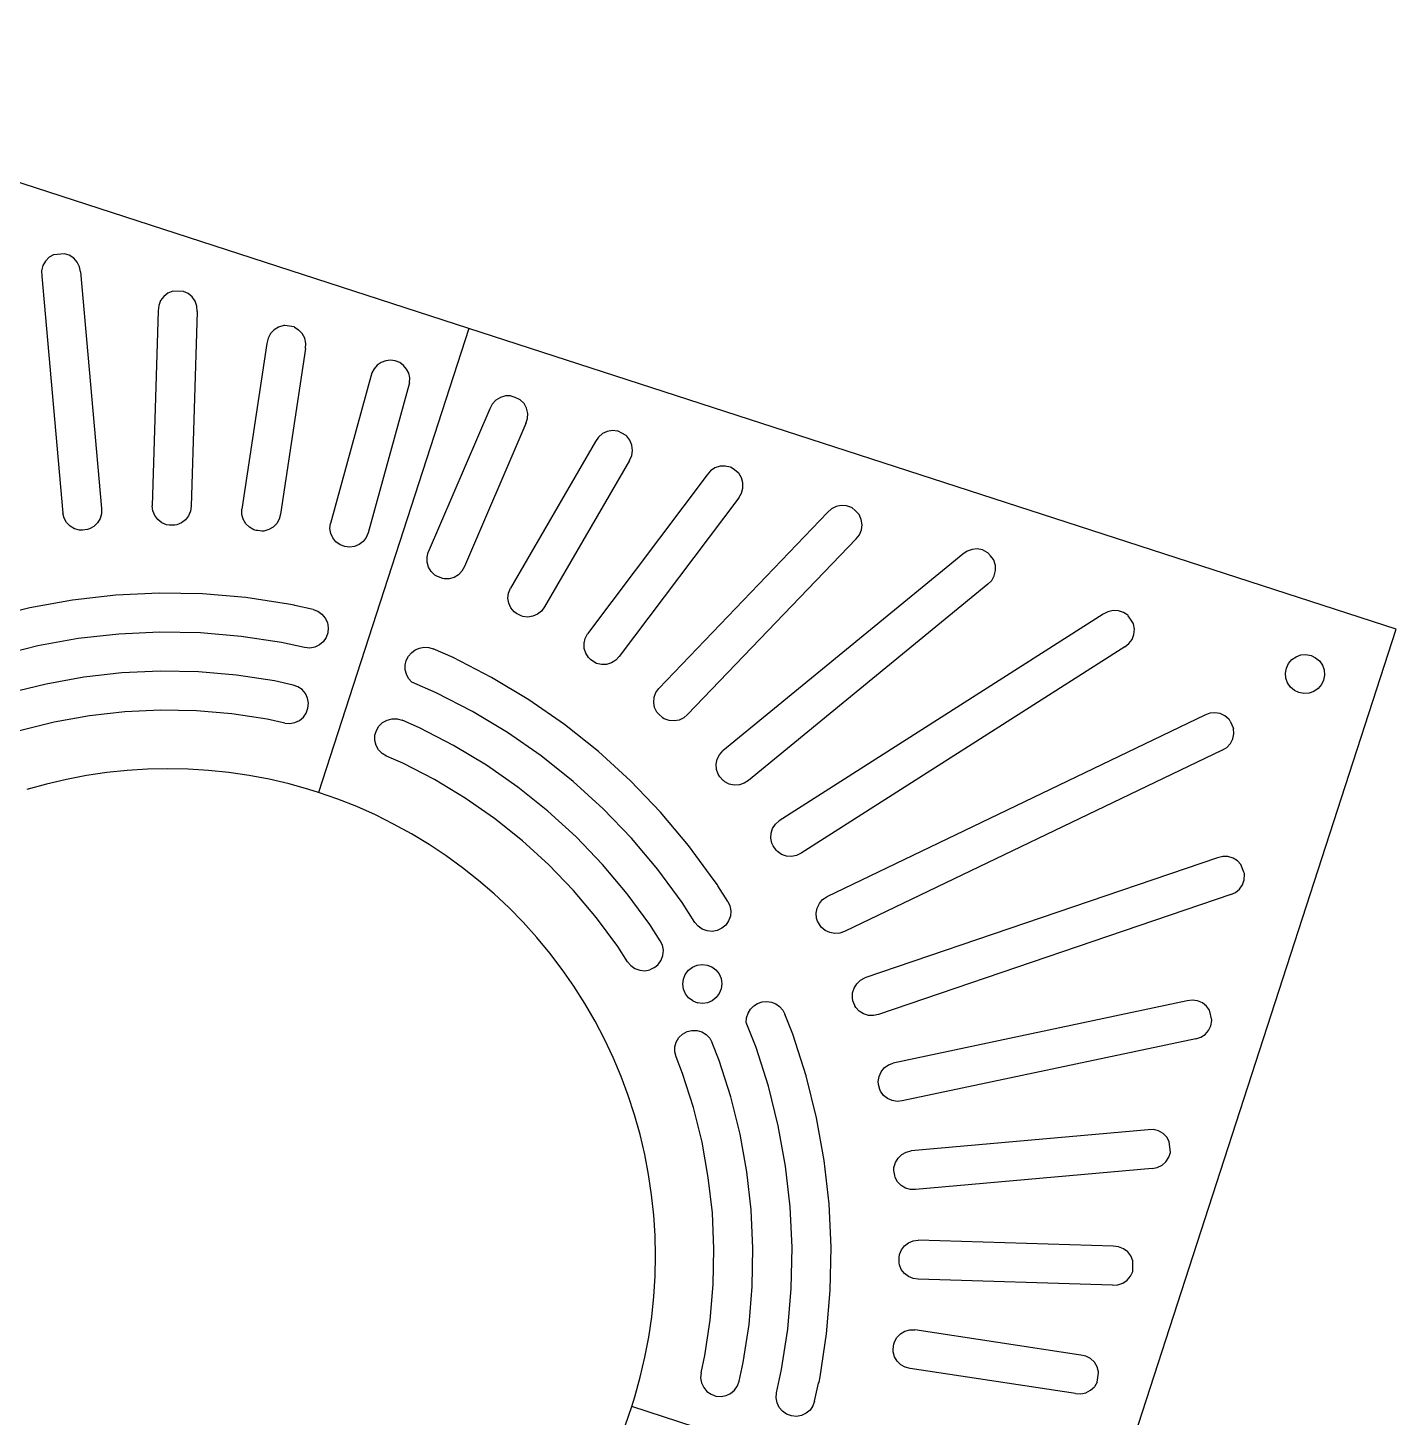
# Model space of a CAD drawing. Extents: x -2918 to -212, y 225 to 5715.
# Drawn here: x -2383.511 to -2382.458, y 389.74 to 390.809 of the extents above; entities that cross this region are included whole.
import ezdxf

# ---------------------------------------------------------------- set-up
doc = ezdxf.new("R2010")
doc.units = 0
doc.layers.get('0').update_dxf_attribs({"linetype": 'CONTINUOUS'})
doc.layers.add('ДВ_ГП_П_МАФ', color=20, linetype='CONTINUOUS')

# ---------------------------------------------------------------- blocks, each defined once
blk = doc.blocks.new('*U45')
at = {"color": 150}
for p, q in [((0, 500), (-500, 500)), ((500, 500), (0, 500)), ((0, 500), (0, 249.95)), ((500, 0), (500, 500)), ((-214.21, 470.22), (-215.92, 468.37)), ((-209.1, 472.54), (-214.21, 470.22)), ((-206.48, 472.56), (-209.1, 472.54)), ((-203.86, 471.87), (-206.48, 472.56)), ((-201.53, 470.5), (-203.86, 471.87)), ((-199.65, 468.55), (-201.53, 470.5)), ((-150.37, 471.37), (-152.38, 469.66)), ((-145.07, 472.97), (-150.37, 471.37)), ((-142.5, 472.69), (-145.07, 472.97)), ((-139.99, 471.69), (-142.5, 472.69)), ((-137.84, 470.05), (-139.99, 471.69)), ((-93, 470.66), (-94.77, 468.62)), ((-90.74, 472.16), (-93, 470.66)), ((-90.4, 472.27), (-90.74, 472.16)), ((-90.23, 472.31), (-90.4, 472.27)), ((-85.47, 473.11), (-90.23, 472.31)), ((-85.47, 473.11), (-82.83, 472.5)), ((-80.46, 471.21), (-82.83, 472.5)), ((-78.52, 469.32), (-80.46, 471.21)), ((-35.41, 471.12), (-37.33, 469.6)), ((-33.18, 472.14), (-35.41, 471.12)), ((-30.77, 472.58), (-33.18, 472.14)), ((-28.33, 472.42), (-30.77, 472.58)), ((-25.99, 471.68), (-28.33, 472.42)), ((-23.91, 470.4), (-25.99, 471.68)), ((-22.19, 468.65), (-23.91, 470.4)), ((26.28, 471.38), (24.54, 469.31)), ((28.51, 472.91), (26.28, 471.38)), ((31.07, 473.78), (28.51, 472.91)), ((31.42, 473.8), (31.07, 473.78)), ((33.52, 473.72), (31.42, 473.8)), ((35.97, 473.47), (33.52, 473.72)), ((36.41, 473.37), (35.97, 473.47)), ((38.81, 472.11), (36.41, 473.37)), ((40.78, 470.26), (38.81, 472.11)), ((42.18, 467.95), (40.78, 470.26)), ((83.79, 471.72), (81.81, 469.88)), ((86.18, 472.98), (83.79, 471.72)), ((88.83, 473.54), (86.18, 472.98)), ((89.18, 473.52), (88.83, 473.54)), ((91.25, 473.19), (89.18, 473.52)), ((93.66, 472.64), (91.25, 473.19)), ((94.09, 472.49), (93.66, 472.64)), ((96.31, 470.96), (94.09, 472.49)), ((98.05, 468.88), (96.31, 470.96)), ((142.15, 470.95), (140.48, 468.82)), ((144.33, 472.55), (142.15, 470.95)), ((146.86, 473.5), (144.33, 472.55)), ((149.56, 473.75), (146.86, 473.5)), ((149.91, 473.68), (149.56, 473.75)), ((151.92, 473.11), (149.91, 473.68)), ((154.25, 472.28), (151.92, 473.11)), ((154.65, 472.08), (154.25, 472.28)), ((156.68, 470.29), (154.65, 472.08)), ((158.16, 468.02), (156.68, 470.29)), ((207.34, 471.33), (205.42, 469.42)), ((209.69, 472.66), (207.34, 471.33)), ((212.32, 473.31), (209.69, 472.66)), ((215.02, 473.23), (212.32, 473.31)), ((215.36, 473.12), (215.02, 473.23)), ((217.29, 472.31), (215.36, 473.12)), ((219.5, 471.21), (217.29, 472.31)), ((219.88, 470.96), (219.5, 471.21)), ((221.68, 468.95), (219.88, 470.96)), ((278.31, 470.18), (276.71, 468)), ((280.44, 471.85), (278.31, 470.18)), ((282.94, 472.88), (280.44, 471.85)), ((285.62, 473.21), (282.94, 472.88)), ((288.3, 472.81), (285.62, 473.21)), ((288.62, 472.67), (288.3, 472.81)), ((290.44, 471.63), (288.62, 472.67)), ((292.51, 470.28), (290.44, 471.63)), ((292.85, 469.99), (292.51, 470.28)), ((453.92, 468.72), (455.51, 470.79)), ((455.51, 470.79), (457.58, 472.38)), ((457.58, 472.38), (459.99, 473.38)), ((459.99, 473.38), (462.58, 473.72)), ((462.58, 473.72), (465.16, 473.38)), ((465.16, 473.38), (467.58, 472.38)), ((467.58, 472.38), (469.65, 470.79)), ((469.65, 470.79), (471.24, 468.72)), ((-217.16, 465.97), (-217.7, 463.32)), ((-217.7, 463.32), (-217.52, 460.62)), ((-215.92, 468.37), (-217.16, 465.97)), ((-198.36, 466.18), (-199.65, 468.55)), ((-198.36, 466.18), (-150.66, 354.08)), ((-154.75, 464.85), (-154.89, 462.15)), ((-153.89, 467.42), (-154.75, 464.85)), ((-152.38, 469.66), (-153.89, 467.42)), ((-136.2, 467.9), (-137.84, 470.05)), ((-135.21, 465.38), (-136.2, 467.9)), ((-135.21, 465.38), (-107.36, 369.52)), ((-95.93, 466.18), (-96.39, 463.51)), ((-96.39, 463.51), (-96.13, 460.82)), ((-94.77, 468.62), (-95.93, 466.18)), ((-77.15, 466.99), (-78.52, 469.32)), ((-76.46, 464.37), (-77.15, 466.99)), ((-76.46, 464.37), (-62.52, 379.69)), ((-39.81, 465.42), (-40.22, 463)), ((-38.83, 467.66), (-39.81, 465.42)), ((-37.33, 469.6), (-38.83, 467.66)), ((-20.96, 466.53), (-22.19, 468.65)), ((-20.27, 464.18), (-20.96, 466.53)), ((-20.27, 464.18), (-16.78, 384.44)), ((22.99, 464.18), (15.6, 384.48)), ((23.42, 466.85), (22.99, 464.18)), ((24.54, 469.31), (23.42, 466.85)), ((42.91, 465.34), (42.18, 467.95)), ((42.92, 462.64), (42.91, 465.34)), ((79.67, 464.96), (61.35, 379.88)), ((80.4, 467.57), (79.67, 464.96)), ((81.81, 469.88), (80.4, 467.57)), ((99.16, 466.42), (98.05, 468.88)), ((99.58, 463.75), (99.16, 466.42)), ((99.26, 461.06), (99.58, 463.75)), ((139.44, 466.33), (106.22, 369.85)), ((140.48, 468.82), (139.44, 466.33)), ((204.09, 467.07), (149.57, 354.54)), ((158.97, 465.45), (158.16, 468.02)), ((159.06, 462.74), (158.97, 465.45)), ((276.71, 468), (190.79, 334.17)), ((205.42, 469.42), (204.09, 467.07)), ((222.88, 466.52), (221.68, 468.95)), ((223.38, 463.86), (222.88, 466.52)), ((223.15, 461.17), (223.38, 463.86)), ((294.4, 467.77), (292.85, 469.99)), ((295.3, 465.22), (294.4, 467.77)), ((295.48, 462.52), (295.3, 465.22)), ((358.91, 464.33), (356.6, 462.93)), ((361.52, 465.06), (358.91, 464.33)), ((364.22, 465.07), (361.52, 465.06)), ((366.83, 464.35), (364.22, 465.07)), ((367.13, 464.17), (366.83, 464.35)), ((368.82, 462.93), (367.13, 464.17)), ((452.58, 463.72), (452.92, 466.31)), ((452.92, 461.14), (452.58, 463.72)), ((452.92, 466.31), (453.92, 468.72)), ((471.24, 468.72), (472.24, 466.31)), ((472.24, 466.31), (472.58, 463.72)), ((472.58, 463.72), (472.24, 461.14)), ((-217.52, 460.62), (-216.63, 458.07)), ((-216.63, 458.07), (-168.84, 345.78)), ((-154.89, 462.15), (-154.31, 459.51)), ((-154.31, 459.51), (-126.4, 363.45)), ((-96.13, 460.82), (-82.15, 375.93)), ((-40.22, 463), (-36.72, 383.04)), ((42.92, 462.64), (35.54, 383.16)), ((99.26, 461.06), (80.99, 376.18)), ((158.43, 460.11), (125.28, 363.84)), ((158.43, 460.11), (159.06, 462.74)), ((222.2, 458.63), (167.78, 346.3)), ((293.69, 457.47), (207.89, 323.82)), ((222.2, 458.63), (223.15, 461.17)), ((354.75, 460.96), (229.28, 309.03)), ((293.69, 457.47), (294.93, 459.87)), ((294.93, 459.87), (295.48, 462.52)), ((356.6, 462.93), (354.75, 460.96)), ((370.7, 461.33), (368.82, 462.93)), ((371.01, 461.01), (370.7, 461.33)), ((372.29, 458.62), (371.01, 461.01)), ((372.87, 455.98), (372.29, 458.62)), ((372.73, 453.28), (372.87, 455.98)), ((453.92, 458.72), (452.92, 461.14)), ((455.51, 456.65), (453.92, 458.72)), ((457.58, 455.06), (455.51, 456.65)), ((469.65, 456.65), (467.58, 455.06)), ((471.24, 458.72), (469.65, 456.65)), ((472.24, 461.14), (471.24, 458.72)), ((370.35, 448.47), (371.87, 450.71)), ((371.87, 450.71), (372.73, 453.28)), ((459.99, 454.06), (457.58, 455.06)), ((462.58, 453.72), (459.99, 454.06)), ((465.16, 454.06), (462.58, 453.72)), ((467.58, 455.06), (465.16, 454.06)), ((370.35, 448.47), (245.02, 296.71)), ((420.23, 427.77), (264.51, 279.48)), ((422.3, 429.51), (420.23, 427.77)), ((424.77, 430.62), (422.3, 429.51)), ((427.44, 431.04), (424.77, 430.62)), ((430.13, 430.72), (427.44, 431.04)), ((432.63, 429.7), (430.13, 430.72)), ((432.91, 429.48), (432.63, 429.7)), ((433.55, 428.89), (432.91, 429.48)), ((433.55, 428.89), (436.39, 425.88)), ((437.36, 423.36), (436.39, 425.88)), ((437.16, 418), (437.63, 420.66)), ((437.63, 420.66), (437.36, 423.36)), ((434.23, 413.51), (278.66, 265.37)), ((434.23, 413.51), (436, 415.56)), ((436, 415.56), (437.16, 418)), ((-62.52, 379.69), (-62.36, 377.09)), ((-36.15, 380.54), (-36.72, 383.04)), ((-34.96, 378.27), (-36.15, 380.54)), ((-33.23, 376.37), (-34.96, 378.27)), ((-17.87, 379.46), (-19.31, 377.34)), ((-17, 381.88), (-17.87, 379.46)), ((-16.78, 384.44), (-17, 381.88)), ((15.77, 381.88), (15.6, 384.48)), ((16.61, 379.41), (15.77, 381.88)), ((18.05, 377.24), (16.61, 379.41)), ((33.88, 378.26), (32.16, 376.3)), ((35.03, 380.6), (33.88, 378.26)), ((35.54, 383.16), (35.03, 380.6)), ((61.2, 377.27), (61.35, 379.88)), ((-81.33, 373.45), (-82.15, 375.93)), ((-79.89, 371.27), (-81.33, 373.45)), ((-77.94, 369.54), (-79.89, 371.27)), ((-64.06, 372.2), (-65.8, 370.25)), ((-62.89, 374.53), (-64.06, 372.2)), ((-62.36, 377.09), (-62.89, 374.53)), ((-31.08, 374.98), (-33.23, 376.37)), ((-28.64, 374.18), (-31.08, 374.98)), ((-26.08, 374.03), (-28.64, 374.18)), ((-23.56, 374.53), (-26.08, 374.03)), ((-21.25, 375.66), (-23.56, 374.53)), ((-19.31, 377.34), (-21.25, 375.66)), ((20.01, 375.52), (18.05, 377.24)), ((22.35, 374.36), (20.01, 375.52)), ((23.86, 374.06), (22.35, 374.36)), ((26.48, 373.96), (23.86, 374.06)), ((26.53, 373.95), (26.48, 373.96)), ((27.51, 374.02), (26.53, 373.95)), ((29.98, 374.85), (27.51, 374.02)), ((32.16, 376.3), (29.98, 374.85)), ((61.74, 374.72), (61.2, 377.27)), ((62.92, 372.39), (61.74, 374.72)), ((64.66, 370.45), (62.92, 372.39)), ((66.84, 369.02), (64.66, 370.45)), ((78.75, 371.52), (76.81, 369.78)), ((80.18, 373.7), (78.75, 371.52)), ((80.99, 376.18), (80.18, 373.7)), ((-125.29, 361.09), (-126.4, 363.45)), ((-107.11, 364.36), (-108, 361.9)), ((-107.36, 369.52), (-106.89, 366.96)), ((-106.89, 366.96), (-107.11, 364.36)), ((-75.61, 368.37), (-77.94, 369.54)), ((-73.06, 367.84), (-75.61, 368.37)), ((-71.85, 367.91), (-73.06, 367.84)), ((-70.9, 368.07), (-71.85, 367.91)), ((-68.96, 368.5), (-70.9, 368.07)), ((-68.91, 368.51), (-68.96, 368.5)), ((-67.98, 368.82), (-68.91, 368.51)), ((-65.8, 370.25), (-67.98, 368.82)), ((68.3, 368.54), (66.84, 369.02)), ((70.89, 368.13), (68.3, 368.54)), ((70.95, 368.12), (70.89, 368.13)), ((71.93, 368.07), (70.95, 368.12)), ((74.48, 368.6), (71.93, 368.07)), ((76.81, 369.78), (74.48, 368.6)), ((105.76, 367.28), (106.22, 369.85)), ((105.99, 364.68), (105.76, 367.28)), ((106.88, 362.23), (105.99, 364.68)), ((125.28, 363.84), (124.18, 361.47)), ((-123.6, 359.09), (-125.29, 361.09)), ((-121.46, 357.61), (-123.6, 359.09)), ((-119.01, 356.72), (-121.46, 357.61)), ((-116.41, 356.5), (-119.01, 356.72)), ((-114.9, 356.78), (-116.41, 356.5)), ((-112.42, 357.64), (-114.9, 356.78)), ((-112.37, 357.66), (-112.42, 357.64)), ((-111.48, 358.08), (-112.37, 357.66)), ((-109.49, 359.76), (-111.48, 358.08)), ((-108, 361.9), (-109.49, 359.76)), ((108.38, 360.09), (106.88, 362.23)), ((110.38, 358.42), (108.38, 360.09)), ((111.77, 357.77), (110.38, 358.42)), ((114.29, 357.05), (111.77, 357.77)), ((114.34, 357.03), (114.29, 357.05)), ((115.31, 356.86), (114.34, 357.03)), ((117.91, 357.09), (115.31, 356.86)), ((120.36, 357.98), (117.91, 357.09)), ((122.5, 359.48), (120.36, 357.98)), ((124.18, 361.47), (122.5, 359.48)), ((449.02, 360.24), (295.95, 245.93)), ((451.29, 361.71), (449.02, 360.24)), ((453.86, 362.53), (451.29, 361.71)), ((456.57, 362.62), (453.86, 362.53)), ((459.2, 361.99), (456.57, 362.62)), ((461.46, 360.73), (459.2, 361.99)), ((464.13, 357.48), (461.46, 360.73)), ((464.61, 356.82), (464.13, 357.48)), ((464.83, 356.43), (464.61, 356.82)), ((465.5, 353.81), (464.83, 356.43)), ((-150.66, 354.08), (-149.9, 351.59)), ((-149.9, 351.59), (-149.81, 348.98)), ((148.73, 349.44), (148.81, 352.04)), ((149.32, 346.9), (148.73, 349.44)), ((148.81, 352.04), (149.57, 354.54)), ((464.67, 348.51), (465.45, 351.1)), ((465.45, 351.1), (465.5, 353.81)), ((-167.46, 343.57), (-168.84, 345.78)), ((-165.55, 341.79), (-167.46, 343.57)), ((-153.39, 342.22), (-154.22, 341.7)), ((-151.61, 344.13), (-153.39, 342.22)), ((-150.39, 346.44), (-151.61, 344.13)), ((-149.81, 348.98), (-150.39, 346.44)), ((150.55, 344.6), (149.32, 346.9)), ((152.34, 342.69), (150.55, 344.6)), ((153.64, 341.88), (152.34, 342.69)), ((164.5, 342.3), (162.2, 341.07)), ((166.4, 344.08), (164.5, 342.3)), ((167.78, 346.3), (166.4, 344.08)), ((461.22, 344.41), (308.33, 230.24)), ((461.22, 344.41), (463.23, 346.23)), ((463.23, 346.23), (464.67, 348.51)), ((-163.25, 340.57), (-165.55, 341.79)), ((-160.7, 339.98), (-163.25, 340.57)), ((-158.1, 340.07), (-160.7, 339.98)), ((-156.63, 340.52), (-158.1, 340.07)), ((-154.28, 341.68), (-156.63, 340.52)), ((-154.22, 341.7), (-154.28, 341.68)), ((-44.32, 337.07), (-66.28, 333.45)), ((-41.45, 337.46), (-44.32, 337.07)), ((-41.01, 337.39), (-41.45, 337.46)), ((-31.58, 338.31), (-41.01, 337.39)), ((-31.58, 338.31), (-28.97, 338.22)), ((-28.97, 338.22), (-26.48, 337.46)), ((-26.48, 337.46), (-24.26, 336.08)), ((-24.26, 336.08), (-22.48, 334.18)), ((24.6, 334.77), (26.4, 336.36)), ((26.4, 336.36), (28.52, 337.49)), ((28.52, 337.49), (30.85, 338.1)), ((30.85, 338.1), (33.26, 338.15)), ((44.32, 337.07), (33.26, 338.15)), ((66.28, 333.45), (44.32, 337.07)), ((156.06, 340.87), (153.64, 341.88)), ((156.11, 340.84), (156.06, 340.87)), ((157.05, 340.56), (156.11, 340.84)), ((159.66, 340.48), (157.05, 340.56)), ((162.2, 341.07), (159.66, 340.48)), ((-87.97, 328.41), (-109.27, 321.95)), ((-66.28, 333.45), (-87.97, 328.41)), ((-22.48, 334.18), (-21.25, 331.87)), ((-21.25, 331.87), (-20.66, 329.33)), ((-20.66, 329.33), (-20.74, 326.72)), ((21.99, 328.19), (22.33, 330.57)), ((22.21, 325.79), (21.99, 328.19)), ((22.33, 330.57), (23.22, 332.8)), ((23.22, 332.8), (24.6, 334.77)), ((87.97, 328.41), (66.28, 333.45)), ((109.27, 321.95), (87.97, 328.41)), ((189.35, 329.2), (189.74, 331.78)), ((189.63, 326.61), (189.35, 329.2)), ((189.74, 331.78), (190.79, 334.17)), ((-109.27, 321.95), (-130.11, 314.11)), ((-22.88, 322.01), (-24.79, 320.23)), ((-21.5, 324.22), (-22.88, 322.01)), ((-20.74, 326.72), (-21.5, 324.22)), ((22.98, 323.52), (22.21, 325.79)), ((24.26, 321.48), (22.98, 323.52)), ((25.98, 319.8), (24.26, 321.48)), ((130.11, 314.11), (109.27, 321.95)), ((190.58, 324.18), (189.63, 326.61)), ((192.12, 322.08), (190.58, 324.18)), ((193.32, 321.12), (192.12, 322.08)), ((195.6, 319.82), (193.32, 321.12)), ((206.26, 321.78), (204.15, 320.24)), ((207.89, 323.82), (206.26, 321.78)), ((-130.11, 314.11), (-150.39, 304.92)), ((-62.39, 313.82), (-82.79, 309.08)), ((-41.72, 317.23), (-62.39, 313.82)), ((-29.64, 318.41), (-41.72, 317.23)), ((-27.09, 319), (-29.64, 318.41)), ((-24.79, 320.23), (-27.09, 319)), ((28.04, 318.56), (25.98, 319.8)), ((41.72, 317.23), (28.04, 318.56)), ((62.39, 313.82), (41.72, 317.23)), ((82.79, 309.08), (62.39, 313.82)), ((150.39, 304.92), (130.11, 314.11)), ((195.65, 319.79), (195.6, 319.82)), ((196.55, 319.4), (195.65, 319.79)), ((199.13, 319), (196.55, 319.4)), ((201.72, 319.29), (199.13, 319)), ((204.15, 320.24), (201.72, 319.29)), ((-82.79, 309.08), (-102.84, 303)), ((102.84, 303), (82.79, 309.08)), ((227.26, 304.27), (227.96, 306.78)), ((227.96, 306.78), (229.28, 309.03)), ((-150.39, 304.92), (-170.02, 294.42)), ((-102.84, 303), (-122.45, 295.62)), ((122.45, 295.62), (102.84, 303)), ((170.02, 294.42), (150.39, 304.92)), ((227.23, 301.66), (227.26, 304.27)), ((227.88, 299.13), (227.23, 301.66)), ((-170.02, 294.42), (-188.92, 282.66)), ((-122.45, 295.62), (-141.53, 286.97)), ((-58.5, 294.2), (-77.62, 289.75)), ((-39.12, 297.38), (-58.5, 294.2)), ((-29.35, 298.34), (-39.12, 297.38)), ((-26.74, 298.25), (-29.35, 298.34)), ((-24.24, 297.49), (-26.74, 298.25)), ((-22.02, 296.11), (-24.24, 297.49)), ((-20.24, 294.2), (-22.02, 296.11)), ((-19.01, 291.9), (-20.24, 294.2)), ((19.02, 291.9), (20.25, 294.21)), ((20.25, 294.21), (22.03, 296.11)), ((22.03, 296.11), (24.25, 297.49)), ((24.25, 297.49), (26.75, 298.25)), ((26.75, 298.25), (29.36, 298.34)), ((39.12, 297.38), (29.36, 298.34)), ((58.5, 294.2), (39.12, 297.38)), ((77.62, 289.75), (58.5, 294.2)), ((141.53, 286.97), (122.45, 295.62)), ((188.92, 282.66), (170.02, 294.42)), ((229.17, 296.86), (227.88, 299.13)), ((230.24, 295.77), (229.17, 296.86)), ((232.35, 294.21), (230.24, 295.77)), ((232.4, 294.17), (232.35, 294.21)), ((233.24, 293.67), (232.4, 294.17)), ((235.75, 292.97), (233.24, 293.67)), ((238.36, 292.95), (235.75, 292.97)), ((240.89, 293.6), (238.36, 292.95)), ((243.16, 294.88), (240.89, 293.6)), ((245.02, 296.71), (243.16, 294.88)), ((-141.53, 286.97), (-160.01, 277.09)), ((-77.62, 289.75), (-96.41, 284.05)), ((-19.27, 284.25), (-18.51, 286.75)), ((-18.42, 289.36), (-19.01, 291.9)), ((-18.51, 286.75), (-18.42, 289.36)), ((18.43, 289.36), (19.02, 291.9)), ((18.52, 286.75), (18.43, 289.36)), ((19.28, 284.25), (18.52, 286.75)), ((96.41, 284.05), (77.62, 289.75)), ((160.01, 277.09), (141.53, 286.97)), ((456.7, 285.67), (323.17, 208.88)), ((459.13, 286.86), (456.7, 285.67)), ((461.79, 287.36), (459.13, 286.86)), ((464.48, 287.13), (461.79, 287.36)), ((467.02, 286.19), (464.48, 287.13)), ((469.04, 284.73), (467.02, 286.19)), ((-96.41, 284.05), (-114.79, 277.13)), ((-27.4, 278.43), (-36.52, 277.54)), ((-27.4, 278.43), (-24.86, 279.02)), ((-24.86, 279.02), (-22.56, 280.25)), ((-22.56, 280.25), (-20.65, 282.04)), ((-20.65, 282.04), (-19.27, 284.25)), ((20.66, 282.04), (19.28, 284.25)), ((22.56, 280.25), (20.66, 282.04)), ((24.87, 279.02), (22.56, 280.25)), ((27.41, 278.43), (24.87, 279.02)), ((36.52, 277.54), (27.41, 278.43)), ((114.79, 277.13), (96.41, 284.05)), ((207.01, 269.68), (188.92, 282.66)), ((262.92, 277.4), (264.51, 279.48)), ((471.89, 280.14), (469.04, 284.73)), ((471.95, 280), (471.89, 280.14)), ((472.31, 277.32), (471.95, 280)), ((-160.01, 277.09), (-177.79, 266.02)), ((-114.79, 277.13), (-132.68, 269.03)), ((-54.6, 274.57), (-72.45, 270.42)), ((-36.52, 277.54), (-54.6, 274.57)), ((54.6, 274.57), (36.52, 277.54)), ((72.45, 270.42), (54.6, 274.57)), ((132.68, 269.03), (114.79, 277.13)), ((177.79, 266.02), (160.01, 277.09)), ((261.59, 272.41), (261.93, 274.99)), ((261.94, 269.82), (261.59, 272.41)), ((261.93, 274.99), (262.92, 277.4)), ((469.14, 270.06), (470.84, 272.16)), ((470.84, 272.16), (471.93, 274.64)), ((471.93, 274.64), (472.31, 277.32)), ((-132.68, 269.03), (-149.99, 259.77)), ((-89.99, 265.1), (-107.14, 258.65)), ((-72.45, 270.42), (-89.99, 265.1)), ((89.99, 265.1), (72.45, 270.42)), ((107.14, 258.65), (89.99, 265.1)), ((149.99, 259.77), (132.68, 269.03)), ((194.81, 253.81), (177.79, 266.02)), ((209.31, 267.93), (207.01, 269.68)), ((209.58, 267.57), (209.31, 267.93)), ((216.89, 261.55), (209.58, 267.57)), ((262.94, 267.41), (261.94, 269.82)), ((263.87, 266.2), (262.94, 267.41)), ((265.07, 265.07), (263.87, 266.2)), ((265.07, 265.07), (265.1, 265.1)), ((265.82, 264.36), (265.1, 265.1)), ((266.6, 263.76), (265.82, 264.36)), ((269.02, 262.76), (266.6, 263.76)), ((276.6, 263.78), (274.19, 262.77)), ((278.66, 265.37), (276.6, 263.78)), ((466.93, 268.5), (333.59, 191.82)), ((466.93, 268.5), (469.14, 270.06)), ((-149.99, 259.77), (-166.67, 249.39)), ((-107.14, 258.65), (-123.83, 251.08)), ((123.83, 251.08), (107.14, 258.65)), ((166.67, 249.39), (149.99, 259.77)), ((216.89, 261.55), (218.67, 259.65)), ((218.67, 259.65), (219.9, 257.34)), ((219.9, 257.34), (220.49, 254.8)), ((271.6, 262.43), (269.02, 262.76)), ((274.19, 262.77), (271.6, 262.43)), ((-123.83, 251.08), (-139.98, 242.44)), ((-15.69, 249.45), (-26.13, 248.58)), ((-5.23, 249.89), (-15.69, 249.45)), ((0, 249.89), (-5.23, 249.89)), ((10.47, 249.73), (0, 249.95)), ((0, 249.89), (0, 249.95)), ((20.91, 249.07), (10.47, 249.73)), ((139.98, 242.44), (123.83, 251.08)), ((182.62, 237.94), (166.67, 249.39)), ((204.19, 246.1), (194.81, 253.81)), ((219.65, 249.69), (218.27, 247.48)), ((220.41, 252.19), (219.65, 249.69)), ((220.49, 254.8), (220.41, 252.19)), ((-139.98, 242.44), (-155.54, 232.76)), ((-57.08, 243.34), (-67.22, 240.74)), ((-46.84, 245.52), (-57.08, 243.34)), ((-36.51, 247.26), (-46.84, 245.52)), ((-26.13, 248.58), (-36.51, 247.26)), ((31.33, 247.97), (20.91, 249.07)), ((41.68, 246.44), (31.33, 247.97)), ((51.97, 244.48), (41.68, 246.44)), ((62.16, 242.09), (51.97, 244.48)), ((155.54, 232.76), (139.98, 242.44)), ((206.41, 244.72), (204.19, 246.1)), ((208.9, 243.96), (206.41, 244.72)), ((211.51, 243.88), (208.9, 243.96)), ((214.06, 244.47), (211.51, 243.88)), ((216.36, 245.7), (214.06, 244.47)), ((218.27, 247.48), (216.36, 245.7)), ((292.86, 241.79), (294.13, 244.07)), ((294.13, 244.07), (295.95, 245.93)), ((-77.24, 237.71), (-87.12, 234.27)), ((-67.22, 240.74), (-77.24, 237.71)), ((72.24, 239.28), (62.16, 242.09)), ((82.2, 236.04), (72.24, 239.28)), ((92.01, 232.39), (82.2, 236.04)), ((190.21, 231.71), (182.62, 237.94)), ((292.21, 239.26), (292.86, 241.79)), ((292.25, 236.65), (292.21, 239.26)), ((292.96, 234.14), (292.25, 236.65)), ((-96.86, 230.42), (-106.42, 226.16)), ((-87.12, 234.27), (-96.86, 230.42)), ((101.66, 228.34), (92.01, 232.39)), ((111.13, 223.88), (101.66, 228.34)), ((170.43, 222.08), (155.54, 232.76)), ((191.99, 229.8), (190.21, 231.71)), ((193.22, 227.5), (191.99, 229.8)), ((293.74, 232.82), (292.96, 234.14)), ((295.42, 230.81), (293.74, 232.82)), ((295.45, 230.76), (295.42, 230.81)), ((296.16, 230.08), (295.45, 230.76)), ((298.43, 228.8), (296.16, 230.08)), ((300.96, 228.16), (298.43, 228.8)), ((303.57, 228.2), (300.96, 228.16)), ((306.08, 228.9), (303.57, 228.2)), ((308.33, 230.24), (306.08, 228.9)), ((-115.8, 221.5), (-124.97, 216.46)), ((-106.42, 226.16), (-115.8, 221.5)), ((120.41, 219.03), (111.13, 223.88)), ((177.51, 216.26), (170.43, 222.08)), ((192.96, 219.85), (193.72, 222.35)), ((193.81, 224.96), (193.22, 227.5)), ((193.72, 222.35), (193.81, 224.96)), ((207.73, 219.24), (208.58, 221.71)), ((208.58, 221.71), (210.03, 223.88)), ((210.03, 223.88), (212, 225.6)), ((212, 225.6), (214.34, 226.74)), ((214.34, 226.74), (216.91, 227.25)), ((216.91, 227.25), (219.51, 227.07)), ((219.51, 227.07), (221.98, 226.22)), ((221.98, 226.22), (224.15, 224.77)), ((224.15, 224.77), (225.86, 222.8)), ((225.86, 222.8), (227.01, 220.46)), ((-124.97, 216.46), (-133.93, 211.04)), ((129.48, 213.79), (120.41, 219.03)), ((138.32, 208.18), (129.48, 213.79)), ((177.51, 216.26), (179.72, 214.88)), ((179.72, 214.88), (182.22, 214.12)), ((182.22, 214.12), (184.83, 214.03)), ((184.83, 214.03), (187.37, 214.62)), ((187.37, 214.62), (189.67, 215.85)), ((191.58, 217.63), (189.67, 215.85)), ((191.58, 217.63), (192.96, 219.85)), ((207.55, 216.64), (207.73, 219.24)), ((208.06, 214.08), (207.55, 216.64)), ((209.2, 211.73), (208.06, 214.08)), ((227.34, 215.29), (226.49, 212.82)), ((227.01, 220.46), (227.51, 217.89)), ((227.51, 217.89), (227.34, 215.29)), ((245.01, 212.51), (246.08, 214.67)), ((246.08, 214.67), (247.61, 216.51)), ((247.61, 216.51), (249.54, 217.96)), ((249.54, 217.96), (251.75, 218.91)), ((251.75, 218.91), (254.11, 219.32)), ((254.11, 219.32), (256.51, 219.18)), ((256.51, 219.18), (258.81, 218.47)), ((258.81, 218.47), (260.89, 217.26)), ((260.89, 217.26), (262.62, 215.59)), ((269.68, 207.01), (262.62, 215.59)), ((458.07, 216.63), (345.78, 168.84)), ((460.62, 217.52), (458.07, 216.63)), ((463.32, 217.7), (460.62, 217.52)), ((465.97, 217.16), (463.32, 217.7)), ((468.37, 215.92), (465.97, 217.16)), ((470.22, 214.21), (468.37, 215.92)), ((472.54, 209.1), (470.22, 214.21)), ((-133.93, 211.04), (-142.65, 205.24)), ((146.91, 202.21), (138.32, 208.18)), ((210.92, 209.76), (209.2, 211.73)), ((213.09, 208.31), (210.92, 209.76)), ((215.56, 207.46), (213.09, 208.31)), ((215.56, 207.46), (218.16, 207.29)), ((220.72, 207.79), (218.16, 207.29)), ((223.07, 208.94), (220.72, 207.79)), ((225.03, 210.65), (223.07, 208.94)), ((226.49, 212.82), (225.03, 210.65)), ((244.48, 210.17), (245.01, 212.51)), ((244.5, 207.76), (244.48, 210.17)), ((245.08, 205.43), (244.5, 207.76)), ((282.66, 188.92), (269.68, 207.01)), ((319.6, 205.13), (321.14, 207.24)), ((321.14, 207.24), (323.17, 208.88)), ((472.56, 206.48), (472.54, 209.1)), ((155.25, 195.88), (146.91, 202.21)), ((253.81, 194.81), (245.08, 205.43)), ((318.39, 200.11), (318.66, 202.7)), ((318.79, 197.53), (318.39, 200.11)), ((318.66, 202.7), (319.6, 205.13)), ((466.18, 198.36), (468.55, 199.65)), ((468.55, 199.65), (470.5, 201.53)), ((470.5, 201.53), (471.87, 203.86)), ((471.87, 203.86), (472.56, 206.48)), ((163.32, 189.21), (155.25, 195.88)), ((217.64, 191.58), (219.86, 192.96)), ((219.86, 192.96), (222.35, 193.71)), ((222.35, 193.71), (224.96, 193.8)), ((224.96, 193.8), (227.51, 193.21)), ((227.51, 193.21), (229.81, 191.98)), ((266.02, 177.79), (253.81, 194.81)), ((319.41, 196.13), (318.79, 197.53)), ((320.84, 193.93), (319.41, 196.13)), ((320.87, 193.88), (320.84, 193.93)), ((321.49, 193.11), (320.87, 193.88)), ((323.59, 191.58), (321.49, 193.11)), ((466.18, 198.36), (354.08, 150.66)), ((171.1, 182.2), (163.32, 189.21)), ((214.04, 184.82), (214.63, 187.37)), ((214.63, 187.37), (215.86, 189.67)), ((215.86, 189.67), (217.64, 191.58)), ((229.81, 191.98), (231.72, 190.2)), ((237.94, 182.62), (231.72, 190.2)), ((294.42, 170.02), (282.66, 188.92)), ((326.03, 190.64), (323.59, 191.58)), ((328.62, 190.36), (326.03, 190.64)), ((331.2, 190.76), (328.62, 190.36)), ((333.59, 191.82), (331.2, 190.76)), ((178.58, 174.88), (171.1, 182.2)), ((214.12, 182.21), (214.04, 184.82)), ((214.88, 179.72), (214.12, 182.21)), ((216.26, 177.5), (214.88, 179.72)), ((249.39, 166.67), (237.94, 182.62)), ((185.75, 167.25), (178.58, 174.88)), ((222.08, 170.43), (216.26, 177.5)), ((277.09, 160.01), (266.02, 177.79)), ((192.59, 159.32), (185.75, 167.25)), ((232.76, 155.54), (222.08, 170.43)), ((259.77, 149.99), (249.39, 166.67)), ((304.92, 150.39), (294.42, 170.02)), ((340.57, 163.25), (341.79, 165.55)), ((341.79, 165.55), (343.57, 167.46)), ((343.57, 167.46), (345.78, 168.84)), ((199.09, 151.12), (192.59, 159.32)), ((286.97, 141.53), (277.09, 160.01)), ((339.98, 160.7), (340.57, 163.25)), ((340.07, 158.1), (339.98, 160.7)), ((340.52, 156.63), (340.07, 158.1)), ((205.24, 142.65), (199.09, 151.12)), ((242.44, 139.98), (232.76, 155.54)), ((269.03, 132.68), (259.77, 149.99)), ((314.11, 130.11), (304.92, 150.39)), ((341.68, 154.28), (340.52, 156.63)), ((341.7, 154.22), (341.68, 154.28)), ((342.22, 153.39), (341.7, 154.22)), ((344.13, 151.61), (342.22, 153.39)), ((346.44, 150.39), (344.13, 151.61)), ((348.98, 149.81), (346.44, 150.39)), ((351.59, 149.9), (348.98, 149.81)), ((354.08, 150.66), (351.59, 149.9)), ((459.51, 154.31), (363.45, 126.4)), ((462.15, 154.89), (459.51, 154.31)), ((464.85, 154.75), (462.15, 154.89)), ((467.42, 153.89), (464.85, 154.75)), ((469.66, 152.38), (467.42, 153.89)), ((471.37, 150.37), (469.66, 152.38)), ((472.97, 145.07), (471.37, 150.37)), ((211.04, 133.93), (205.24, 142.65)), ((471.69, 139.99), (472.69, 142.5)), ((472.69, 142.5), (472.97, 145.07)), ((251.08, 123.83), (242.44, 139.98)), ((295.62, 122.45), (286.97, 141.53)), ((465.38, 135.21), (467.9, 136.2)), ((467.9, 136.2), (470.05, 137.84)), ((470.05, 137.84), (471.69, 139.99)), ((216.46, 124.97), (211.04, 133.93)), ((277.13, 114.79), (269.03, 132.68)), ((321.95, 109.27), (314.11, 130.11)), ((465.38, 135.21), (369.52, 107.36)), ((221.5, 115.8), (216.46, 124.97)), ((258.65, 107.14), (251.08, 123.83)), ((303, 102.84), (295.62, 122.45)), ((356.72, 119.01), (357.61, 121.46)), ((357.61, 121.46), (359.09, 123.6)), ((359.09, 123.6), (361.09, 125.29)), ((361.09, 125.29), (363.45, 126.4)), ((226.16, 106.42), (221.5, 115.8)), ((284.05, 96.41), (277.13, 114.79)), ((356.5, 116.41), (356.72, 119.01)), ((356.78, 114.9), (356.5, 116.41)), ((357.64, 112.42), (356.78, 114.9)), ((265.1, 89.99), (258.65, 107.14)), ((328.41, 87.97), (321.95, 109.27)), ((357.66, 112.37), (357.64, 112.42)), ((358.08, 111.48), (357.66, 112.37)), ((359.76, 109.49), (358.08, 111.48)), ((361.9, 108), (359.76, 109.49)), ((364.36, 107.11), (361.9, 108)), ((366.96, 106.89), (364.36, 107.11)), ((369.52, 107.36), (366.96, 106.89)), ((230.42, 96.86), (226.16, 106.42)), ((309.08, 82.79), (303, 102.84)), ((234.27, 87.12), (230.42, 96.86)), ((289.75, 77.62), (284.05, 96.41)), ((460.82, 96.13), (375.93, 82.15)), ((463.51, 96.39), (460.82, 96.13)), ((466.18, 95.93), (463.51, 96.39)), ((468.62, 94.77), (466.18, 95.93)), ((470.66, 93), (468.62, 94.77)), ((472.16, 90.74), (470.66, 93)), ((237.71, 77.24), (234.27, 87.12)), ((270.42, 72.45), (265.1, 89.99)), ((333.45, 66.28), (328.41, 87.97)), ((472.27, 90.4), (472.16, 90.74)), ((472.31, 90.23), (472.27, 90.4)), ((473.11, 85.47), (472.31, 90.23)), ((313.82, 62.39), (309.08, 82.79)), ((369.54, 77.94), (371.27, 79.89)), ((371.27, 79.89), (373.45, 81.33)), ((373.45, 81.33), (375.93, 82.15)), ((466.99, 77.15), (469.32, 78.52)), ((469.32, 78.52), (471.21, 80.46)), ((471.21, 80.46), (472.5, 82.83)), ((473.11, 85.47), (472.5, 82.83)), ((240.74, 67.22), (237.71, 77.24)), ((274.57, 54.6), (270.42, 72.45)), ((294.2, 58.5), (289.75, 77.62)), ((367.84, 73.06), (368.37, 75.61)), ((367.91, 71.85), (367.84, 73.06)), ((368.07, 70.9), (367.91, 71.85)), ((368.37, 75.61), (369.54, 77.94)), ((464.37, 76.46), (379.69, 62.52)), ((464.37, 76.46), (466.99, 77.15)), ((243.34, 57.08), (240.74, 67.22)), ((337.07, 44.32), (333.45, 66.28)), ((368.5, 68.96), (368.07, 70.9)), ((368.51, 68.91), (368.5, 68.96)), ((368.82, 67.98), (368.51, 68.91)), ((370.25, 65.8), (368.82, 67.98)), ((372.2, 64.06), (370.25, 65.8)), ((245.52, 46.84), (243.34, 57.08)), ((297.38, 39.12), (294.2, 58.5)), ((317.23, 41.72), (313.82, 62.39)), ((374.53, 62.89), (372.2, 64.06)), ((377.09, 62.36), (374.53, 62.89)), ((379.69, 62.52), (377.09, 62.36)), ((277.54, 36.52), (274.57, 54.6)), ((247.26, 36.51), (245.52, 46.84)), ((337.46, 41.45), (337.07, 44.32)), ((248.58, 26.13), (247.26, 36.51)), ((278.43, 27.4), (277.54, 36.52)), ((298.34, 29.35), (297.38, 39.12)), ((318.41, 29.64), (317.23, 41.72)), ((337.39, 41.01), (337.46, 41.45)), ((338.31, 31.58), (337.39, 41.01)), ((298.25, 26.74), (298.34, 29.35)), ((319, 27.09), (318.41, 29.64)), ((338.22, 28.97), (337.46, 26.48)), ((338.31, 31.58), (338.22, 28.97)), ((249.45, 15.69), (248.58, 26.13)), ((278.43, 27.4), (279.02, 24.86)), ((279.02, 24.86), (280.25, 22.56)), ((280.25, 22.56), (282.04, 20.65)), ((294.2, 20.24), (296.11, 22.02)), ((296.11, 22.02), (297.49, 24.24)), ((297.49, 24.24), (298.25, 26.74)), ((320.23, 24.79), (319, 27.09)), ((322.01, 22.88), (320.23, 24.79)), ((324.22, 21.5), (322.01, 22.88)), ((326.72, 20.74), (324.22, 21.5)), ((334.18, 22.48), (331.87, 21.25)), ((336.08, 24.26), (334.18, 22.48)), ((337.46, 26.48), (336.08, 24.26)), ((249.89, 5.23), (249.45, 15.69)), ((282.04, 20.65), (284.25, 19.27)), ((284.25, 19.27), (286.75, 18.51)), ((286.75, 18.51), (289.36, 18.42)), ((289.36, 18.42), (291.9, 19.01)), ((291.9, 19.01), (294.2, 20.24)), ((329.33, 20.66), (326.72, 20.74)), ((331.87, 21.25), (329.33, 20.66)), ((249.89, 0), (249.89, 5.23)), ((249.73, -10.47), (249.95, 0)), ((249.89, 0), (249.95, 0)), ((500, 0), (249.95, 0))]:
    blk.add_line(p, q, dxfattribs=at)

msp = doc.modelspace()

# ---------------------------------------------------------------- block references
at = {"layer": 'ДВ_ГП_П_МАФ', "color": 150, "xscale": 0.0015, "yscale": 0.0015, "zscale": 0.001, "rotation": 342.0391986975168}
msp.add_blockref('*U45', (-2383.4029, 389.8642), dxfattribs=at)

doc.saveas('drawing.dxf')
